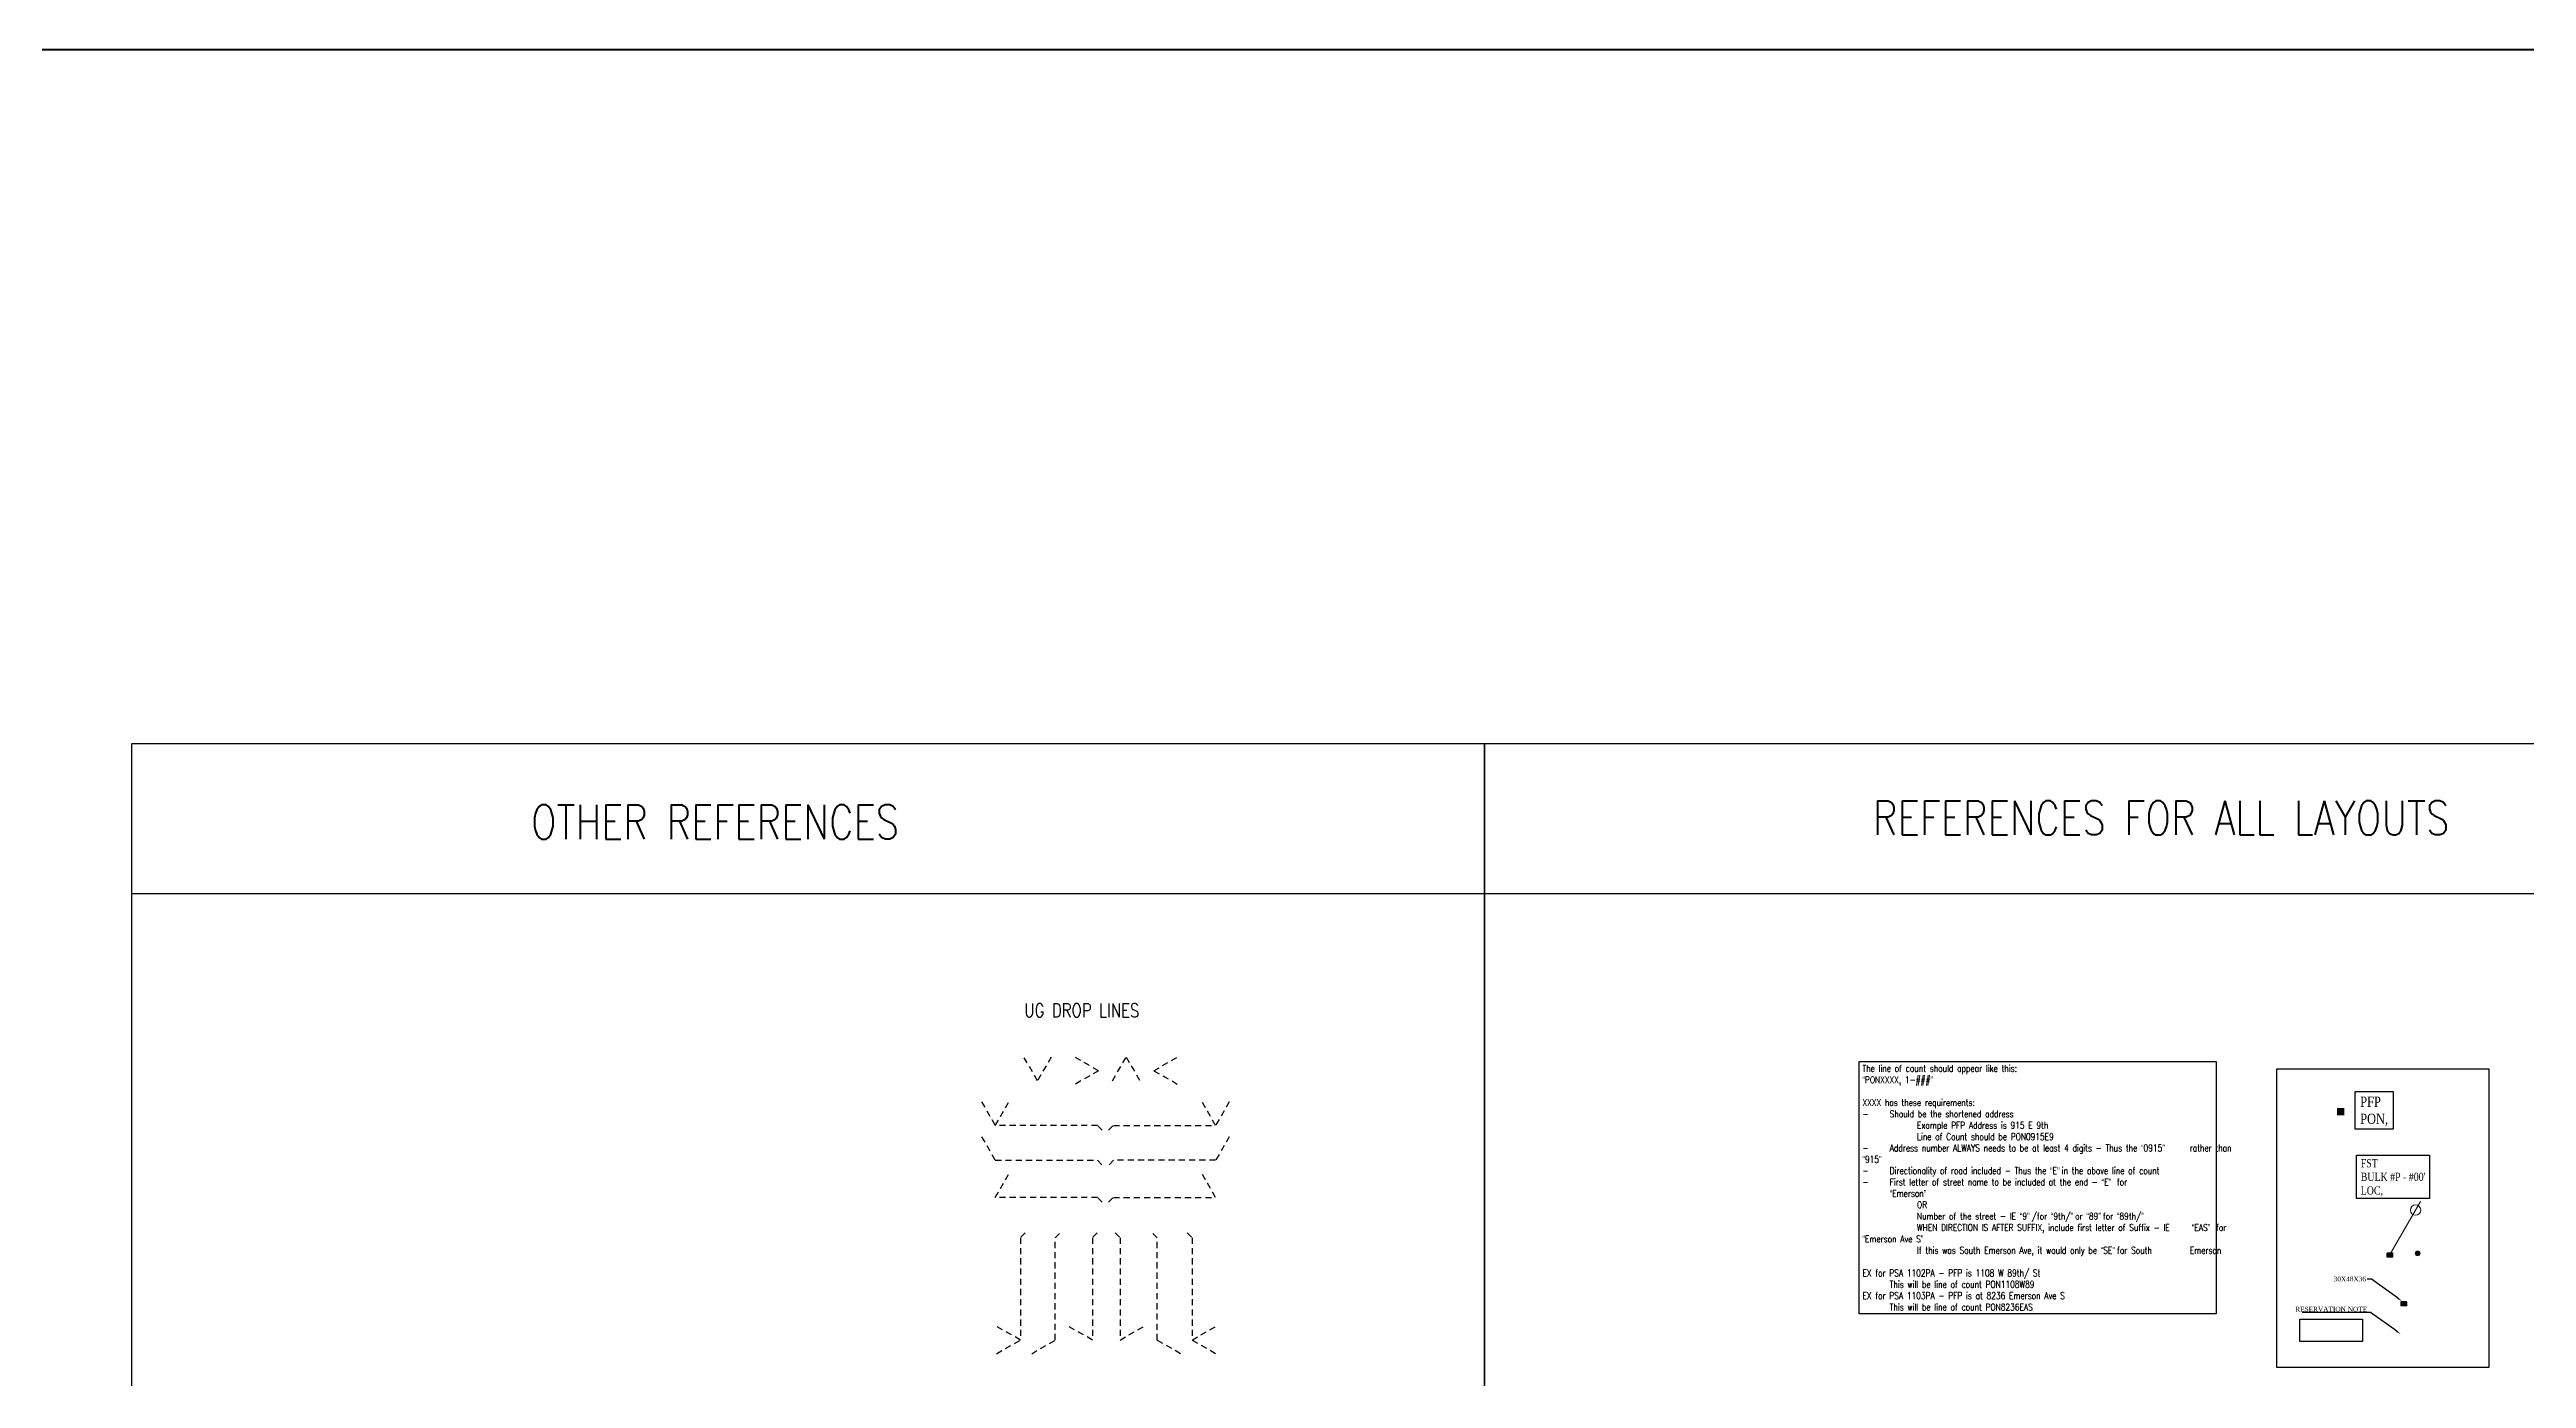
# Model space of a CAD drawing. Header units: feet. Extents: x 865220 to 2841409, y -2240498 to 948907.
# Drawn here: x 2831129 to 2832945, y 932164 to 933138 of the extents above; entities that cross this region are included whole.
import ezdxf
from ezdxf import colors
from ezdxf.entities.mleader import LeaderData, LeaderLine
from ezdxf.enums import TextEntityAlignment as Align
from ezdxf.math import Vec2, Vec3

# ---------------------------------------------------------------- set-up
doc = ezdxf.new("R2010")
doc.units = ezdxf.units.FT
doc.header["$LTSCALE"] = 0.015
doc.header["$MEASUREMENT"] = 0
doc.set_wipeout_variables(frame=1)
doc.linetypes.add('DASHED', pattern=[5, 3, -2])
for name, color, linetype in [('DETAIL', 7, 'Continuous'), ('DROP BURIED', 7, 'DASHED'), ('PROP_TEL', 6, 'Continuous'), ('TELEPHONE STRUCT-PROP', 6, 'Continuous'), ('TERMINAL SERVING AREAS', 1, 'Continuous'), ('TERMINALS', 7, 'Continuous')]:
    doc.layers.add(name, color=color, linetype=linetype)
doc.layers.add('RUNNING LINE (UNDERGROUND)', color=10, linetype='Continuous', lineweight=40)
doc.layers.add('WORK BOUNDARY', color=110, linetype='Continuous', lineweight=40)
doc.layers.add('TEMPLATE REFERENCE', color=2, linetype='Continuous', plot=False)
doc.styles.add('Dimensions 100', font='arial.ttf')
doc.styles.add('RS332', font='romans.shx', dxfattribs={"width": 0.8})
doc.styles.add('SIMPLEX', font='times.ttf', dxfattribs={"width": 0.8})
doc.styles.get("Standard").update_dxf_attribs({"font": 'times.ttf'})
doc.styles.add('Utilities', font='arial.ttf', dxfattribs={"height": 2.5})

# ---------------------------------------------------------------- blocks, each defined once
blk = doc.blocks.new('TERMINAL')
at = {"lineweight": 5, "ltscale": 0.5, "flags": 128}
blk.add_lwpolyline([(-0.1, -0.6), (-0.1, 44.8)], dxfattribs=at)
at = {"lineweight": 5, "ltscale": 0.5}
blk.add_circle((-0.1, 37.6), 3.83, dxfattribs=at)
blk = doc.blocks.new('PFP')
at = {"color": 6}
blk.add_wipeout([(-0.121, 0.121), (0.121, 0.121), (0.121, -0.121), (-0.121, -0.121)], dxfattribs=at)
at = {"ltscale": 40, "true_color": 0xffffff}
h = blk.add_hatch(color=7, dxfattribs=at)
h.dxf.hatch_style = 1
h.paths.add_polyline_path([(-0.121, -0.121), (0.121, -0.121), (0.121, 0.121), (-0.121, 0.121)])
at = {"layer": 'RUNNING LINE (UNDERGROUND)', "color": 6, "lineweight": 0, "const_width": 0.0181, "flags": 128}
blk.add_lwpolyline([(-0.121, 0.121), (0.121, 0.121), (0.121, -0.121), (-0.121, -0.121)], close=True, dxfattribs=at)
at = {"layer": 'RUNNING LINE (UNDERGROUND)', "color": 18, "lineweight": 0, "true_color": 0x000000, "const_width": 0.0181, "flags": 128}
for points in [[(-0.084, -0.084), (0.084, 0.084)], [(-0.084, 0.084), (0.084, -0.084)]]:
    blk.add_lwpolyline(points, dxfattribs=at)
blk = doc.blocks.new('NEW HH')
at = {"ltscale": 40, "true_color": 0xffffff}
h = blk.add_hatch(color=7, dxfattribs=at)
h.dxf.hatch_style = 1
h.paths.add_polyline_path([(-0.061, -0.031, 0.414214), (-0.046, -0.046), (0.046, -0.046, 0.414214), (0.061, -0.031), (0.061, 0.031, 0.414214), (0.046, 0.046), (-0.046, 0.046, 0.414214), (-0.061, 0.031)])
at = {"layer": 'RUNNING LINE (UNDERGROUND)', "color": 6, "lineweight": 0, "const_width": 0.005, "flags": 128}
blk.add_lwpolyline([(-0.061, 0.031), (-0.061, -0.031, 0.414214), (-0.046, -0.046), (0.046, -0.046, 0.414214), (0.061, -0.031), (0.061, 0.031, 0.414214), (0.046, 0.046), (-0.046, 0.046, 0.414214)], format="xyb", close=True, dxfattribs=at)
at = {"layer": 'TELEPHONE STRUCT-PROP', "color": 18, "true_color": 0x000000, "style": 'Utilities'}
blk.add_text('HH', height=0.05, dxfattribs=at).set_placement((0, 0), align=Align.MIDDLE_CENTER)
blk = doc.blocks.new('Proposed FlowerPot')
at = {"lineweight": 5, "ltscale": 100, "true_color": 0xffffff}
h = blk.add_hatch(color=7, dxfattribs=at)
h.dxf.hatch_style = 1
h.paths.add_polyline_path([(-0.06, 0, 0.414214), (0, -0.06, 0.414214), (0.06, 0, 0.414214), (0, 0.06, 0.414214)])
at = {"lineweight": 5, "ltscale": 100}
blk.add_circle((0, 0), 0.0604, dxfattribs=at)
at = {"layer": 'RUNNING LINE (UNDERGROUND)', "color": 6, "lineweight": 5, "const_width": 0.00907, "flags": 128}
blk.add_lwpolyline([(-0.06, 0, -0.414214), (0, 0.06, -0.414214), (0.06, 0, -0.414214), (0, -0.06, -0.414214), (-0.06, 0)], format="xyb", dxfattribs=at)
at = {"color": 18, "linetype": 'ByBlock', "lineweight": 5, "ltscale": 100, "true_color": 0x000000, "style": 'Dimensions 100'}
blk.add_text('F', height=0.0744, dxfattribs=at).set_placement((-0.029, -0.037))

msp = doc.modelspace()

# ---------------------------------------------------------------- linework, layer by layer
at = {"layer": 'DROP BURIED', "ltscale": 100}
for points in [[(2831863.6, 932399.5), (2831853.6, 932382.2), (2831843.6, 932399.5)], [(2831881.1, 932399.5), (2831898.4, 932389.5), (2831881.1, 932379.5)], [(2831908.6, 932382.2), (2831918.6, 932399.5), (2831928.6, 932382.2)], [(2831956.1, 932379.5), (2831938.8, 932389.5), (2831956.1, 932399.5)], [(2831812.6, 932366.7), (2831822.6, 932349.4), (2831832.6, 932366.7)], [(2831994.2, 932366.7), (2831984.2, 932349.4), (2831974.2, 932366.7)], [(2831812.6, 932341.1), (2831822.6, 932323.8), (2831897.6, 932323.8), (2831901.1, 932320.2)], [(2831901.1, 932345.9), (2831897.6, 932349.4), (2831822.6, 932349.4)], [(2831905.7, 932345.9), (2831909.2, 932349.4), (2831984.2, 932349.4)], [(2831994.2, 932341.1), (2831984.2, 932323.8), (2831909.2, 932323.8), (2831905.7, 932320.2)], [(2831901.1, 932293.1), (2831897.6, 932296.6), (2831822.6, 932296.6), (2831832.6, 932313.9)], [(2831905.7, 932293.1), (2831909.2, 932296.6), (2831984.2, 932296.6), (2831974.2, 932313.9)], [(2831844.5, 932270.6), (2831841, 932267), (2831841, 932192)], [(2831849.3, 932182), (2831866.6, 932192), (2831866.6, 932267), (2831870.1, 932270.6)], [(2831897.3, 932270.6), (2831893.8, 932267), (2831893.8, 932192), (2831876.4, 932202)], [(2831910.5, 932270.6), (2831914.1, 932267), (2831914.1, 932192), (2831931.4, 932202)], [(2831958.5, 932182), (2831941.2, 932192), (2831941.2, 932267), (2831937.7, 932270.6)], [(2831963.3, 932270.6), (2831966.9, 932267), (2831966.9, 932192)], [(2831823.6, 932182), (2831841, 932192), (2831823.6, 932202)], [(2831984.2, 932182), (2831966.9, 932192), (2831984.2, 932202)]]:
    msp.add_lwpolyline(points, dxfattribs=at)
at = {"layer": 'TEMPLATE REFERENCE'}
msp.add_line((2831189.4, 932519.4), (2834165, 932519.4), dxfattribs=at)
for points in [[(2831189.4, 932629.6), (2832181.3, 932629.6), (2832181.3, 931690.9), (2831189.4, 931690.9)], [(2832181.3, 932629.6), (2833173.1, 932629.6), (2833173.1, 931690.9), (2832181.3, 931690.9)]]:
    msp.add_lwpolyline(points, close=True, dxfattribs=at)
at = {"layer": 'TEMPLATE REFERENCE', "ltscale": 1.5}
msp.add_lwpolyline([(2832762.4, 932391), (2832917.9, 932391), (2832917.9, 932171.8), (2832762.4, 932171.8)], close=True, dxfattribs=at)
at = {"layer": 'TERMINAL SERVING AREAS', "ltscale": 1.5, "flags": 128}
msp.add_lwpolyline([(2832779.2, 932190.9), (2832779.2, 932207.3), (2832825.3, 932207.3), (2832825.3, 932190.9)], close=True, dxfattribs=at)
at = {"layer": 'WORK BOUNDARY', "lineweight": 50}
msp.add_lwpolyline([(2828905.2, 933138.4), (2841107, 933138.4), (2841107, 929237.8), (2828905.2, 929237.8)], close=True, dxfattribs=at)

# ---------------------------------------------------------------- block references
for name, p, xscale, yscale, zscale in [('NEW HH', (2832845.3, 932254.3), 40, 40, 40), ('Proposed FlowerPot', (2832865.6, 932255.6), 30, 30, 30), ('NEW HH', (2832855.5, 932218.6), 40, 40, 40)]:
    msp.add_blockref(name, p, dxfattribs=dict(xscale=xscale, yscale=yscale, zscale=zscale))
at = {"layer": 'TERMINALS', "ltscale": 0.5, "rotation": 329.9999999999999}
msp.add_blockref('TERMINAL', (2832845.4, 932254.7), dxfattribs=at)

# ---------------------------------------------------------------- texts
at = {"layer": 'TEMPLATE REFERENCE', "style": 'RS332', "width": 0.8}
for s, height, p in [('REFERENCES FOR ALL LAYOUTS', 25, (2832466.2, 932562.4)), ('OTHER REFERENCES', 25, (2831482.1, 932559.4)), ('UG DROP LINES', 10, (2831843.9, 932428.8))]:
    msp.add_text(s, height=height, dxfattribs=at).set_placement(p)

# ---------------------------------------------------------------- next in the draw order: block references
at = {"layer": 'PROP_TEL', "xscale": 20, "yscale": 20, "zscale": 20}
msp.add_blockref('PFP', (2832809.2, 932359.5), dxfattribs=at)

# ---------------------------------------------------------------- next in the draw order: texts
at = {"layer": 'TEMPLATE REFERENCE', "insert": (2832458.5, 932393.7), "char_height": 5, "width": 256.758, "attachment_point": 1, "style": 'RS332', "bg_fill": 19, "box_fill_scale": 1.5, "bg_fill_color": 256, "bg_fill_transparency": 0}
msp.add_mtext('The line of count should appear like this:\\P{\\fArial|b0|i0|c0|p34;“}PONXXXX, 1-###{\\fArial|b0|i0|c0|p34;”\\P\\P}XXXX has these requirements:\\P-^IShould be the shortened address \\P^I^IExample PFP Address is 915 E 9th             \\P^I^ILine of Count should be PON0915E9\\P-^IAddress number ALWAYS needs to be at least 4 digits - Thus the {\\fArial|b0|i0|c0|p34;“}0915{\\fArial|b0|i0|c0|p34;” }^Irather than {\\fArial|b0|i0|c0|p34;“}915{\\fArial|b0|i0|c0|p34;”\\P}-^IDirectionality of road included - Thus the {\\fArial|b0|i0|c0|p34;“}E{\\fArial|b0|i0|c0|p34;” }in the above line of count\\P-^IFirst letter of street name to be included at the end - {\\fArial|b0|i0|c0|p34;“}E{\\fArial|b0|i0|c0|p34;” } for\\P^I{\\fArial|b0|i0|c0|p34;“}Emerson{\\fArial|b0|i0|c0|p34;”} \\P^I^IOR\\P^I^INumber of the street - IE {\\fArial|b0|i0|c0|p34;“}9{\\fArial|b0|i0|c0|p34;” }/for {\\fArial|b0|i0|c0|p34;“}9th/{\\fArial|b0|i0|c0|p34;” }or {\\fArial|b0|i0|c0|p34;“}89{\\fArial|b0|i0|c0|p34;” }for {\\fArial|b0|i0|c0|p34;“}89th/{\\fArial|b0|i0|c0|p34;”\\P}^I^IWHEN DIRECTION IS AFTER SUFFIX, include first letter of Suffix - IE {\\fArial|b0|i0|c0|p34;^I^I“}EAS{\\fArial|b0|i0|c0|p34;” }^Ifor {\\fArial|b0|i0|c0|p34;“}Emerson Ave S{\\fArial|b0|i0|c0|p34;”\\P}^I^IIf this was South Emerson Ave, it would only be {\\fArial|b0|i0|c0|p34;“}SE{\\fArial|b0|i0|c0|p34;” }for South ^I^IEmerson\\P\\PEX for PSA 1102PA - PFP is 1108 W 89th/ St\\P^IThis will be line of count PON1108W89\\PEX for PSA 1103PA - PFP is at 8236 Emerson Ave S\\P^IThis will be line of count PON8236EAS', dxfattribs=at)
at = {"layer": 'TERMINALS', "ltscale": 0.5, "insert": (2832823.9, 932324.7), "char_height": 6, "attachment_point": 1, "style": 'SIMPLEX', "bg_fill": 19, "box_fill_scale": 1.5, "bg_fill_color": 256, "bg_fill_transparency": 0}
msp.add_mtext("FST\\PBULK #P - #00'\\PLOC,", dxfattribs=at)

# ---------------------------------------------------------------- next in the draw order: leaders
at = {"layer": 'DETAIL', "ltscale": 5}
ml = msp.add_multileader_mtext('Standard', dxfattribs=at)
ml.set_content('30X48X36', color=256)
ml.set_leader_properties()
ml.build(insert=Vec2(0, 0))
ml.multileader.update_dxf_attribs({"has_text_frame": 1, "text_left_attachment_type": 2, "text_right_attachment_type": 2, "dogleg_length": 3})
ctx = ml.context
ctx.base_point, ctx.char_height, ctx.landing_gap_size, ctx.plane_origin = Vec3(2832803.1, 932236.7), 3.5, 1.5, Vec3(2832878.4, 932253.5)
ctx.left_attachment, ctx.right_attachment, ctx.text_align_type = 2, 2, 1
notes = []
notes.append((ctx, [(0, (1, 1, 0), (2832831.7, 932236.7), (-1, 0), 3, [(0, [(2832854.1, 932220.6)], 0, [])])]))
ctx.mtext.insert, ctx.mtext.alignment, ctx.mtext.flow_direction = Vec3(2832815.9, 932238.5), 2, 5
ctx.mtext.has_bg_fill, ctx.mtext.bg_color, ctx.mtext.bg_scale_factor, ctx.mtext.bg_transparency, ctx.mtext.use_window_bg_color = 1, -1027028792, 1.5, 0, 1
for ctx, leaders in notes:
    for number, flags, end, landing, length, lines in leaders:
        leader = LeaderData()
        leader.index, (leader.has_last_leader_line, leader.has_dogleg_vector, leader.attachment_direction) = number, flags
        leader.last_leader_point, leader.dogleg_vector, leader.dogleg_length = Vec3(end), Vec3(landing), length
        for number, points, colour, breaks in lines:
            line = LeaderLine()
            line.index, line.vertices, line.color, line.breaks = number, Vec3.list(points), colors.encode_raw_color(colour), breaks
            leader.lines.append(line)
        ctx.leaders.append(leader)

# ---------------------------------------------------------------- next in the draw order: texts
at = {"layer": 'PROP_TEL', "ltscale": 0.5, "insert": (2832823.5, 932370.5), "char_height": 7.5, "attachment_point": 1, "style": 'SIMPLEX', "bg_fill": 19, "box_fill_scale": 1.5, "bg_fill_color": 256, "bg_fill_transparency": 0}
msp.add_mtext('PFP\\PPON,', dxfattribs=at)

# ---------------------------------------------------------------- next in the draw order: leaders
at = {"layer": 'DETAIL', "ltscale": 5}
ml = msp.add_multileader_mtext('Standard', dxfattribs=at)
ml.set_content('RESERVATION NOTE', color=256)
ml.set_leader_properties()
ml.build(insert=Vec2(0, 0))
ml.multileader.update_dxf_attribs({"text_left_attachment_type": 5, "text_right_attachment_type": 5, "dogleg_length": 3})
ctx = ml.context
ctx.base_point, ctx.char_height, ctx.landing_gap_size, ctx.plane_origin = Vec3(2832774.4, 932212.2), 3.5, 1.5, Vec3(2832877.8, 932229.1)
ctx.left_attachment, ctx.right_attachment = 5, 5
notes = []
notes.append((ctx, [(0, (1, 1, 0), (2832831.1, 932212.2), (-1, 0), 3, [(0, [(2832853.5, 932196.1)], 0, [])])]))
ctx.mtext.insert, ctx.mtext.flow_direction = Vec3(2832775.9, 932216.4), 5
ctx.mtext.has_bg_fill, ctx.mtext.bg_color, ctx.mtext.bg_scale_factor, ctx.mtext.bg_transparency, ctx.mtext.use_window_bg_color = 1, -1027028792, 1.5, 0, 1
for ctx, leaders in notes:
    for number, flags, end, landing, length, lines in leaders:
        leader = LeaderData()
        leader.index, (leader.has_last_leader_line, leader.has_dogleg_vector, leader.attachment_direction) = number, flags
        leader.last_leader_point, leader.dogleg_vector, leader.dogleg_length = Vec3(end), Vec3(landing), length
        for number, points, colour, breaks in lines:
            line = LeaderLine()
            line.index, line.vertices, line.color, line.breaks = number, Vec3.list(points), colors.encode_raw_color(colour), breaks
            leader.lines.append(line)
        ctx.leaders.append(leader)

doc.saveas('drawing.dxf')
